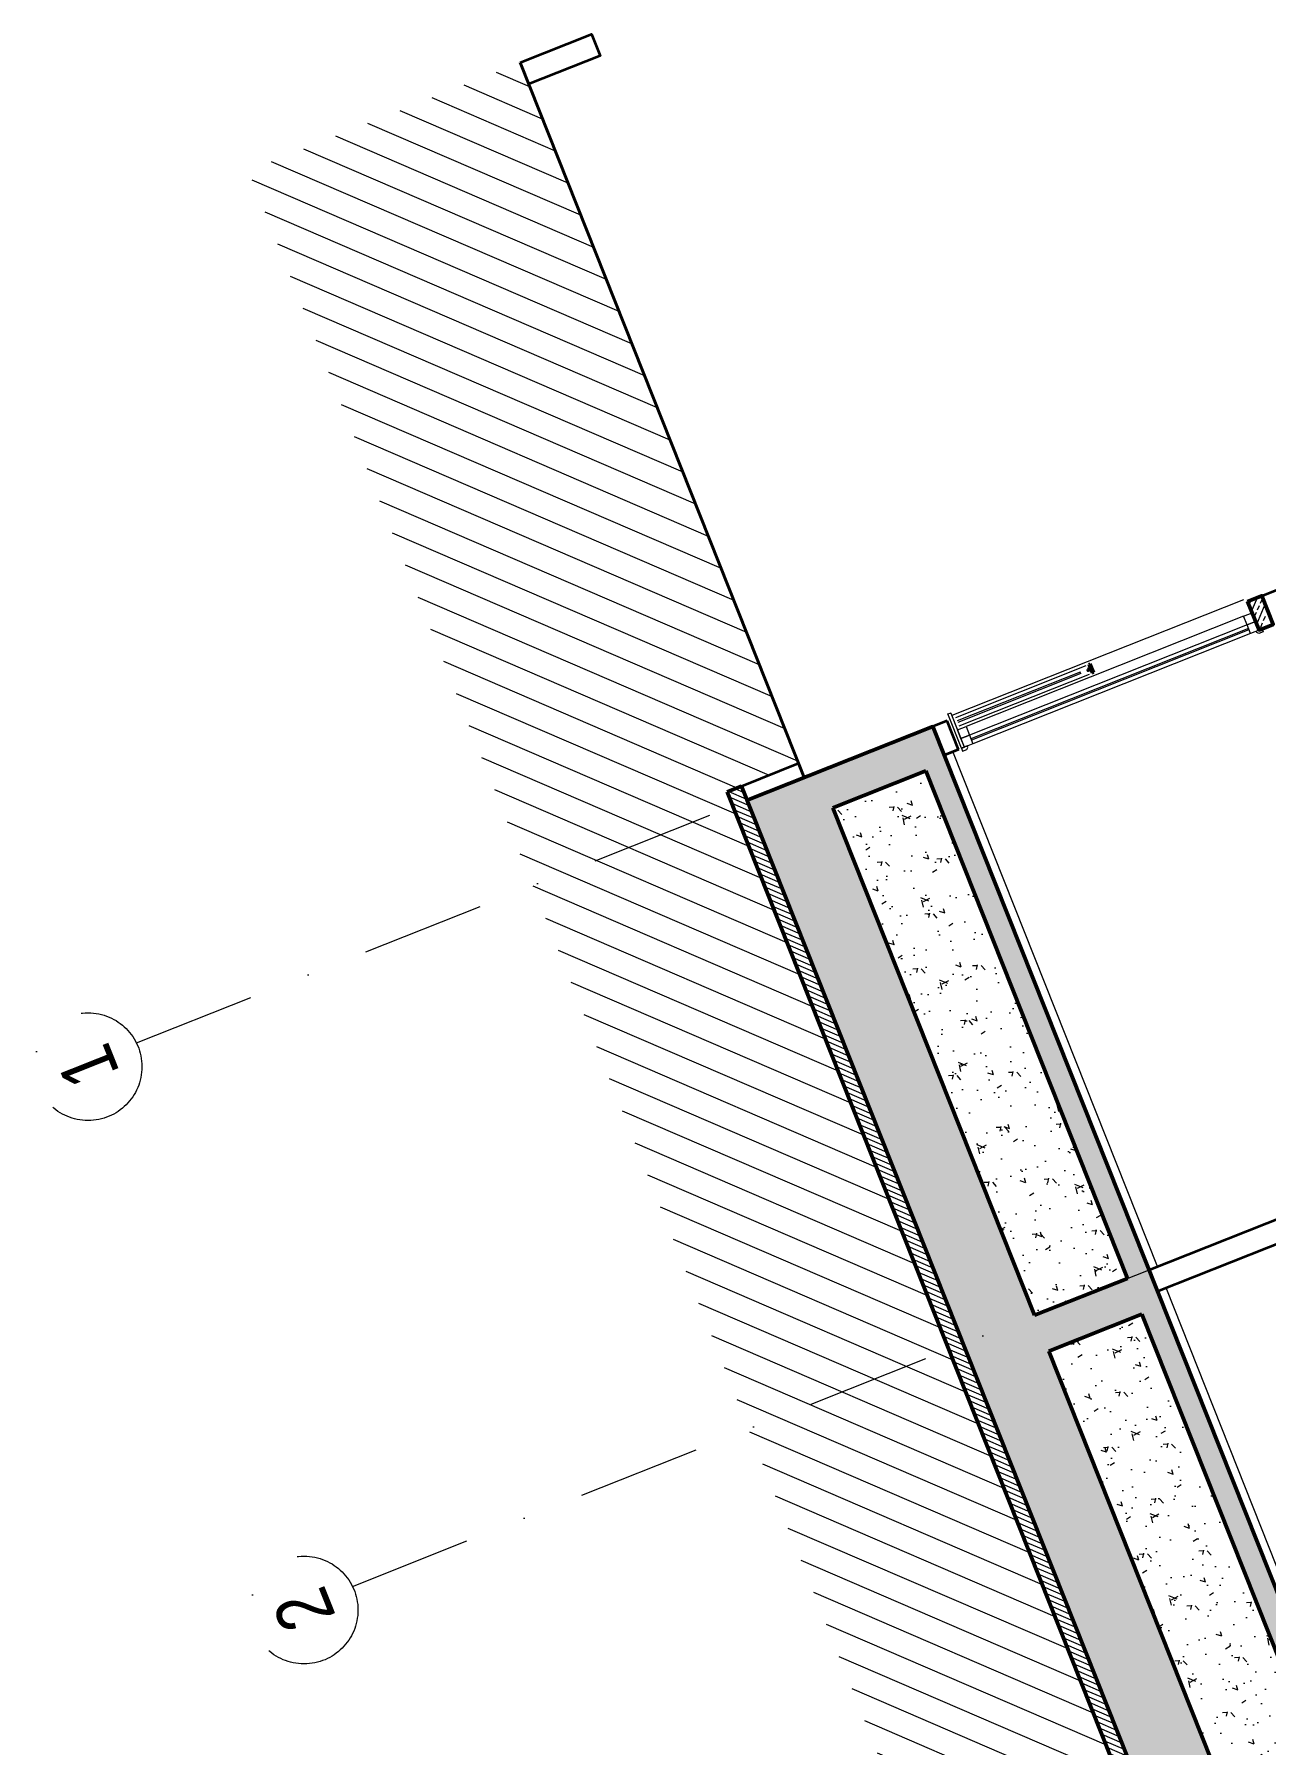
# Model space of a CAD drawing. Header units: millimetres. Extents: x 1811019 to 3717122, y -501178 to -243171.
# Drawn here: x 1823913.3 to 1824113.4, y -244116.4 to -243838.5 of the extents above; entities that cross this region are included whole.
import ezdxf
from ezdxf.enums import TextEntityAlignment as Align

# ---------------------------------------------------------------- set-up
doc = ezdxf.new("R2010")
doc.units = ezdxf.units.MM
doc.linetypes.add('aks line', pattern=[0.4001, 0.2, -0.1, 0.0001, -0.1])
doc.linetypes.add('su yalıtım', pattern=[30, 12, -18])
for name, color, linetype, lineweight in [('a_aks_line', 251, 'aks line', 13), ('a_ba', 6, 'Continuous', 50), ('a_doğrama', 251, 'Continuous', 20), ('a_duvar', 255, 'Continuous', 35), ('a_görünüş_ince', 8, 'Continuous', 20), ('a_görünüş_kalın', 20, 'Continuous', 40), ('a_hatch_ba', 252, 'Continuous', 13), ('a_hatch_misc', 251, 'Continuous', 15), ('a_kaplama', 40, 'Continuous', 15), ('a_yalıtım_su', 7, 'su yalıtım', 13), ('a_ölçü_iç', 3, 'Continuous', 9)]:
    doc.layers.add(name, color=color, linetype=linetype, lineweight=lineweight)
doc.styles.add('arial_1_18', font='ARIALN.TTF', dxfattribs={"height": 0.2})
pattern_1 = [(161.6758554, (125329.7395, -480253.9894), (-2.62394233, 8.75946327), [0.9525, -10.4775]), (106.6758554, (125329.7395, -480253.989), (-8.22647753, -5.16595679), [0.762, -8.3820292]), (212.1273001, (125329.521, -480253.2595), (-10.85041949, 3.5935066), [0.80950044, -8.90451223]), (157.8600554, (125327.379, -480254.928), (-3.0527503, 13.37195666), [1.42875, -15.71625]), (208.311413, (125327.125, -480253.813), (-15.88083255, 6.4614381), [1.21425116, -13.3567804]), (102.8600066, (125327.379, -480254.928), (-15.88083255, 6.4614381), [1.14299835, -12.5729866]), (132.6758554, (125327.5, -480253.513), (1.95171453, 8.93328307), [0.9525, -10.4775]), (77.6758554, (125327.5, -480253.513), (-9.69953109, -0.52994393), [0.762, -8.382]), (183.1273004, (125327.663, -480252.768), (-7.7478166, 8.40333911), [0.80950044, -8.90449688]), (149.1758554, (125329.7395, -480253.9894), (-3.985840003, -1.418031961), [0, -8.2804, 0, -8.509, 0, -8.41375]), (119.1758554, (125329.7395, -480253.9894), (-5.888841252, 1.25462579), [0, -4.8514, 0, -8.0899, 0, -3.20675]), (79.1758554, (125330.7856, -480256.6213), (-2.237871735, 6.405934757), [0, -3.175, 0, -9.906, 0, -13.1445]), (69.1758554, (125331.2546, -480257.8015), (-3.9170411, 6.41316545), [0, -4.1275, 0, -6.5786, 0, -9.3345])]

# ---------------------------------------------------------------- blocks, each defined once
blk = doc.blocks.new('vaziyet_kesit_2')
at = {"layer": 'a_hatch_ba'}
h = blk.add_hatch(dxfattribs=at)
h.set_pattern_fill('ANSI33', color=256, scale=0.25, angle=111.6759)
h.set_pattern_definition([(156.67585543, (125329.7395, -480253.9894), (-0.6285428483, -1.4577688904), []), (156.67585543, (125329.3249, -480252.9463), (-0.6285428483, -1.4577688904), [0.79375, -0.396875])])
h.paths.add_polyline_path([(159.42, -340.17), (231.44, -521.38), (201.24, -533.39), (131.99, -359.15), (120.37, -363.76), (94.51, -298.71), (106.13, -294.1), (36.88, -119.85), (67.08, -107.85), (139.1, -289.06), (104.25, -302.91), (124.57, -354.02)])
h.paths.add_polyline_path([(175.46, -434.68), (190.56, -428.68), (161.01, -354.34), (145.91, -360.34)], flags=16)
h.paths.add_polyline_path([(177.77, -440.49), (210.55, -522.96), (225.65, -516.96), (192.87, -434.49)], flags=16)
h.paths.add_polyline_path([(115.44, -283.67), (130.54, -277.67), (100.99, -203.33), (85.89, -209.33)], flags=16)
h.paths.add_polyline_path([(83.58, -203.52), (98.68, -197.52), (65.9, -115.04), (50.8, -121.05)], flags=16)
h = blk.add_hatch(dxfattribs=at)
h.set_pattern_fill('ANSI31', color=256, scale=0.25, angle=111.6759)
h.set_pattern_definition([(156.67585543, (125329.7395, -480253.9894), (-0.3142714241, -0.7288844452), [])])
h.paths.add_polyline_path([(35.95, -117.53), (106.13, -294.1), (103.81, -295.02), (33.63, -118.45)])
at = {"layer": 'a_hatch_misc'}
h = blk.add_hatch(dxfattribs=at)
h.set_pattern_fill('ANSI31', color=256, scale=1.25, angle=111.6759)
h.set_pattern_definition([(156.6758554, (110830.32, -461130.413), (-1.57135712, -3.644422226), [])])
h.paths.add_polyline_path([(256.7, -645.86), (212.56, -663.4), (-44.14, -17.54), (0, 0), (45.25, -113.84), (33.63, -118.45), (103.81, -295.02), (94.51, -298.71), (93.59, -296.39), (91.27, -297.31), (118.97, -367.01), (121.29, -366.09), (120.37, -363.76), (129.66, -360.07), (199.84, -536.63), (211.46, -532.02)])
h = blk.add_hatch(dxfattribs=at)
h.set_pattern_fill('AR-CONC', color=256, scale=0.05, angle=111.6759)
h.set_pattern_definition(pattern_1)
h.paths.add_polyline_path([(83.58, -203.52), (98.68, -197.52), (65.9, -115.04), (50.8, -121.05)])
h = blk.add_hatch(dxfattribs=at)
h.set_pattern_fill('AR-CONC', color=256, scale=0.05, angle=111.6759)
h.set_pattern_definition(pattern_1)
h.paths.add_polyline_path([(115.44, -283.67), (130.54, -277.67), (100.99, -203.33), (85.89, -209.33)])
at = {"layer": 'a_aks_line', "ltscale": 100}
for p, q in [((-62.31, -159.28), (84.44, -100.95)), ((-27.22, -247.56), (119.53, -189.23))]:
    blk.add_line(p, q, dxfattribs=at)
for centre in [(-70.17, -163.13), (-35.08, -251.41)]:
    blk.add_circle(centre, 8.75, dxfattribs=at)
at = {"layer": 'a_ba'}
for p, q in [((139.1, -289.06), (67.08, -107.85)), ((98.68, -197.52), (65.9, -115.04)), ((103.81, -295.02), (33.63, -118.45)), ((106.13, -294.1), (35.95, -117.53)), ((83.58, -203.52), (50.8, -121.05)), ((98.68, -197.52), (83.58, -203.52)), ((100.99, -203.33), (85.89, -209.33)), ((130.54, -277.67), (100.99, -203.33)), ((115.44, -283.67), (85.89, -209.33))]:
    blk.add_line(p, q, dxfattribs=at)
blk.add_lwpolyline([(118.19, -87.54), (120.04, -92.18), (122.36, -91.26), (120.51, -86.61)], close=True, dxfattribs=at)
for points in [[(67.08, -107.85), (36.88, -119.85)], [(65.9, -115.04), (50.8, -121.05)], [(35.95, -117.53), (33.63, -118.45)]]:
    blk.add_lwpolyline(points, dxfattribs=at)
at = {"layer": 'a_doğrama'}
for points in [[(118.09, -91.34), (117.53, -89.95), (118.93, -89.39), (119.48, -90.79)], [(118.64, -92.74), (118.09, -91.34), (119.48, -90.79), (120.04, -92.18)], [(119.66, -92.6), (119.57, -92.37), (120.5, -92), (120.69, -92.46), (119.99, -92.74)], [(71.62, -109.81), (71.07, -108.42), (72.46, -107.86), (73.02, -109.26)], [(72.18, -111.2), (71.62, -109.81), (73.02, -109.26), (73.57, -110.65)], [(72.73, -111.25), (72.64, -111.02), (71.71, -111.39), (71.9, -111.85), (72.59, -111.58)]]:
    blk.add_lwpolyline(points, close=True, dxfattribs=at)
for points in [[(118.32, -91.92), (73.25, -109.84)], [(118.41, -92.16), (73.34, -110.07)], [(91.01, -99.01), (71.03, -106.95)], [(91.1, -99.25), (71.12, -107.19)], [(91.1, -99.25), (91.01, -99.01)]]:
    blk.add_lwpolyline(points, dxfattribs=at)
at = {"layer": 'a_duvar'}
for p, q in [((120.04, -92.18), (118.19, -87.54)), ((71.25, -111.57), (69.4, -106.93)), ((102.17, -196.13), (167.22, -170.28)), ((103.55, -199.62), (168.6, -173.76))]:
    blk.add_line(p, q, dxfattribs=at)
for points in [[(0, 0), (11.62, 4.62), (13, 1.13), (1.39, -3.48)], [(120.51, -86.61), (132.13, -82)], [(69.4, -106.93), (67.08, -107.85)], [(71.25, -111.57), (68.93, -112.5)]]:
    blk.add_lwpolyline(points, dxfattribs=at)
blk.add_lwpolyline([(35.95, -117.53), (45.25, -113.84), (46.17, -116.16), (36.88, -119.85)], close=True, dxfattribs=at)
at = {"layer": 'a_görünüş_ince'}
for points in [[(117.54, -87.26), (70.15, -106.09)], [(117.53, -89.95), (72.46, -107.86)], [(118.09, -91.34), (73.02, -109.26)], [(118.64, -92.74), (73.57, -110.65)], [(70.8, -106.37), (91.94, -97.97)], [(71.35, -107.77), (92.49, -99.36)]]:
    blk.add_lwpolyline(points, dxfattribs=at)
at = {"layer": 'a_görünüş_kalın'}
for p, q in [((0, 0), (46.17, -116.16)), ((92.4, -97.79), (92.63, -98.37)), ((92.63, -97.69), (93.19, -99.09)), ((92.72, -98.6), (92.96, -99.18))]:
    blk.add_line(p, q, dxfattribs=at)
for points in [[(92.17, -98.55), (92.63, -98.37)], [(92.17, -98.55), (92.26, -98.78), (92.72, -98.6)], [(92.4, -97.79), (92.63, -97.69)], [(92.96, -99.18), (93.19, -99.09)]]:
    blk.add_lwpolyline(points, dxfattribs=at)
at = {"layer": 'a_hatch_ba', "linetype": 'Continuous'}
for p, q in [((118.42, -88.11), (118.66, -87.56)), ((118.83, -89.16), (119.81, -86.89)), ((119.66, -91.24), (121.06, -88)), ((119.8, -88.92), (120.11, -88.19)), ((120.27, -87.82), (120.59, -87.1)), ((119.33, -90.01), (119.64, -89.28)), ((120.31, -91.73), (120.63, -91)), ((120.79, -90.64), (121.1, -89.91)), ((120.14, -92.14), (120.16, -92.1))]:
    blk.add_line(p, q, dxfattribs=at)
at = {"layer": 'a_kaplama'}
for p, q in [((71.71, -111.39), (69.5, -105.81)), ((72.18, -111.2), (70.01, -105.74))]:
    blk.add_line(p, q, dxfattribs=at)
for points in [[(69.5, -105.81), (69.85, -105.67)], [(70.01, -105.74), (69.85, -105.67)], [(103.56, -195.58), (70.32, -111.94)], [(71.71, -111.39), (72.18, -111.2)], [(122.95, -244.37), (104.95, -199.06)]]:
    blk.add_lwpolyline(points, dxfattribs=at)
at = {"layer": 'a_yalıtım_su', "const_width": 0.25}
blk.add_lwpolyline([(210.53, -529.69), (201.24, -533.39), (131.99, -359.15), (120.37, -363.76), (94.51, -298.71), (106.13, -294.1), (36.88, -119.85), (46.17, -116.16)], dxfattribs=at)
at = {"layer": 'a_aks_line', "ltscale": 100, "style": 'arial_1_18'}
for s, p in [('1', (-66.01, -161.43)), ('2', (-30.92, -249.71))]:
    blk.add_text(s, height=9, rotation=111.6759, dxfattribs=at).set_placement(p, align=Align.CENTER)

msp = doc.modelspace()

# ---------------------------------------------------------------- block references
at = {"layer": 'a_ölçü_iç'}
msp.add_blockref('vaziyet_kesit_2', (1823992.22, -243843.13), dxfattribs=at)

doc.saveas('drawing.dxf')
